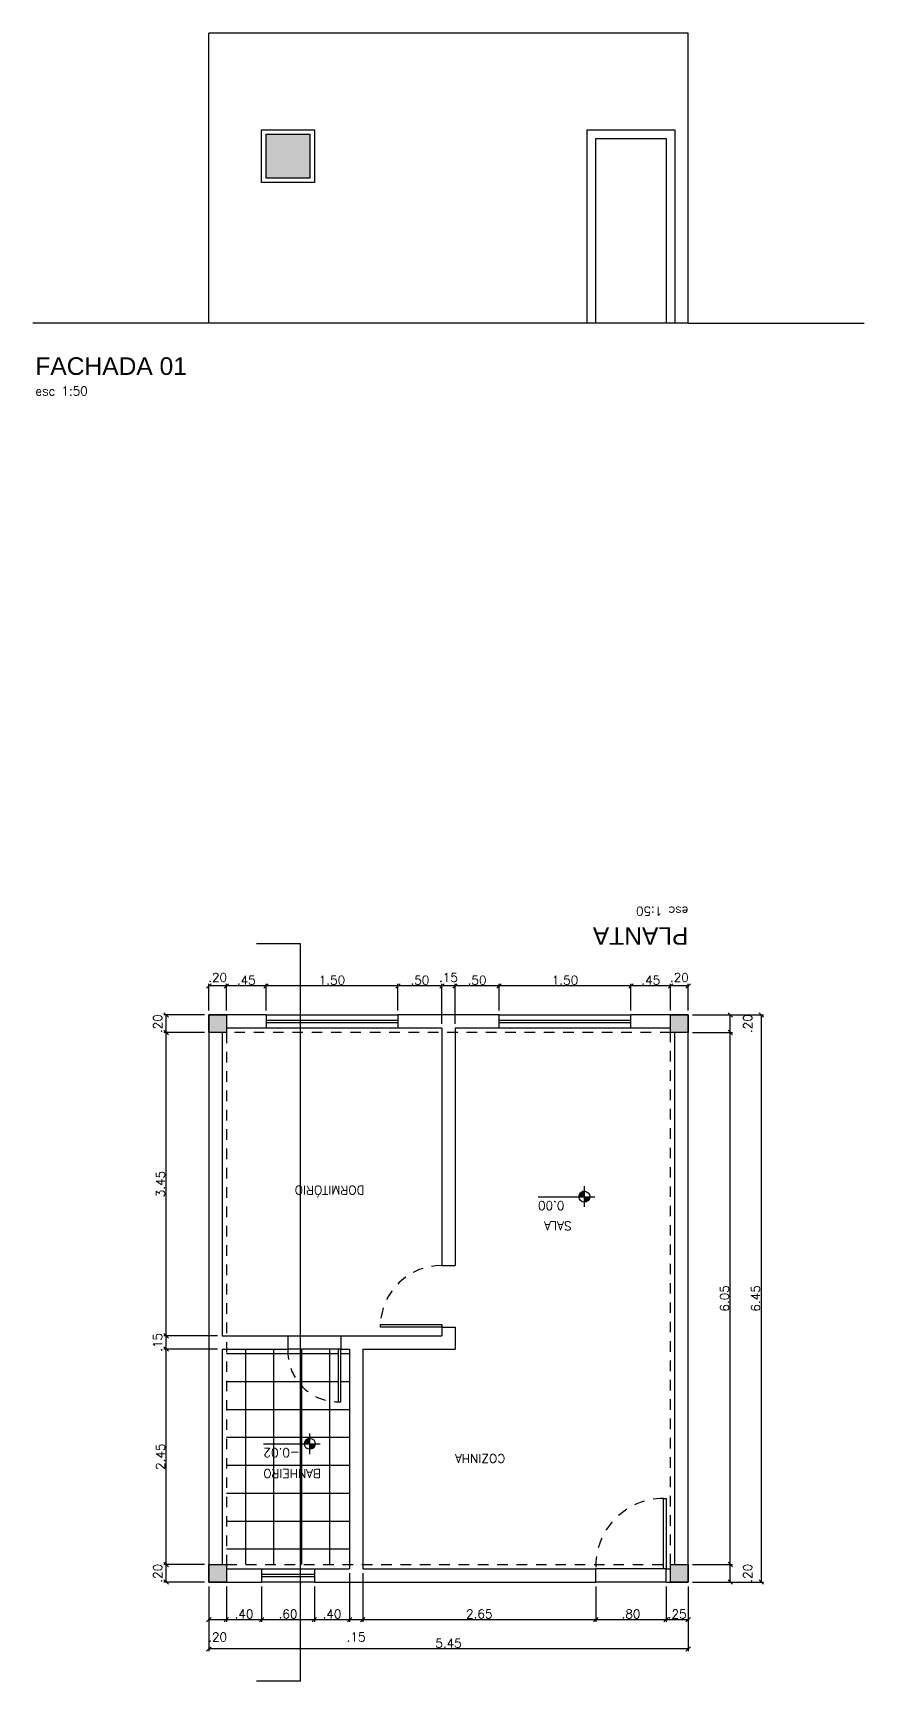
# Model space of a CAD drawing. Header units: millimetres. Extents: x -10.3 to 22.9, y 0.7 to 19.6.
# Drawn here: x -10.27 to -0.82, y 0.73 to 19.48 of the extents above; entities that cross this region are included whole.
import ezdxf

# ---------------------------------------------------------------- set-up
doc = ezdxf.new("R2010")
doc.units = ezdxf.units.MM
doc.linetypes.add('ACAD_ISO02W100', pattern=[15, 12, -3])
for name, color, linetype in [('Alvenaria', 4, 'Continuous'), ('ARQ-NIVEL', 1, 'Continuous'), ('ARQ-TEXTO3', 3, 'Continuous'), ('ARQ-TEXTO4', 4, 'Continuous'), ('Cotas', 1, 'Continuous'), ('Estrutura', 6, 'Continuous'), ('Hachura', 8, 'Continuous'), ('Janela', 3, 'Continuous'), ('Peitoril', 1, 'Continuous'), ('Porta', 3, 'Continuous'), ('Projeção', 1, 'ACAD_ISO02W100'), ('Soleira', 1, 'Continuous')]:
    doc.layers.add(name, color=color, linetype=linetype)
doc.styles.add('ROMANS', font='romans.shx')
doc.dimstyles.new('1-50', dxfattribs={"dimscale": 0.5, "dimtxt": 0.2, "dimasz": 0.1, "dimexe": 0.05, "dimexo": 0.1, "dimgap": 0.03, "dimtad": 1, "dimzin": 5, "dimdsep": 46, "dimtxsty": 'ROMANS', "dimblk": 'OBLIQUE', "dimcen": 0, "dimclrd": 256, "dimclre": 256, "dimclrt": 2, "dimadec": 0, "dimazin": 0, "dimtfac": 1, "dimtofl": 0, "dimtmove": 2, "dimatfit": 3, "dimfxl": 0.04, "dimtolj": 1, "dimtzin": 1, "dimarcsym": 0})

# ---------------------------------------------------------------- blocks, each defined once
blk = doc.blocks.new('_Oblique')
at = {"color": 0, "linetype": 'ByBlock', "lineweight": -2}
blk.add_line((-0.5, -0.5), (0.5, 0.5), dxfattribs=at)
blk = doc.blocks.new('*D73')
at = {"layer": 'Cotas', "lineweight": -2, "transparency": 16777216}
for p, q in [((-3.075, 1.809), (-3.075, 1.406)), ((-2.825, 1.809), (-2.825, 1.406)), ((-2.825, 1.431), (-3.075, 1.431))]:
    blk.add_line(p, q, dxfattribs=at)
at = {"layer": 'Defpoints', "color": 0, "transparency": 16777216}
for p in [(-3.075, 1.859), (-2.825, 1.859), (-3.075, 1.431)]:
    blk.add_point(p, dxfattribs=at)
at = {"layer": 'Cotas', "lineweight": -2, "transparency": 16777216, "xscale": 0.05, "yscale": 0.05, "zscale": 0.05, "rotation": 180}
blk.add_blockref('_Oblique', (-3.075, 1.431), dxfattribs=at)
at = {"layer": 'Cotas', "lineweight": -2, "transparency": 16777216, "xscale": 0.05, "yscale": 0.05, "zscale": 0.05}
blk.add_blockref('_Oblique', (-2.825, 1.431), dxfattribs=at)
at = {"layer": 'Cotas', "color": 2, "transparency": 16777216, "insert": (-2.95, 1.496), "char_height": 0.1, "attachment_point": 5, "style": 'ROMANS'}
blk.add_mtext('\\A1;.25', dxfattribs=at)
blk = doc.blocks.new('*D74')
at = {"layer": 'Cotas', "lineweight": -2, "transparency": 16777216}
for p, q in [((-3.875, 1.809), (-3.875, 1.406)), ((-3.075, 1.809), (-3.075, 1.406)), ((-3.075, 1.431), (-3.875, 1.431))]:
    blk.add_line(p, q, dxfattribs=at)
at = {"layer": 'Defpoints', "color": 0, "transparency": 16777216}
for p in [(-3.875, 1.859), (-3.075, 1.859), (-3.875, 1.431)]:
    blk.add_point(p, dxfattribs=at)
at = {"layer": 'Cotas', "lineweight": -2, "transparency": 16777216, "xscale": 0.05, "yscale": 0.05, "zscale": 0.05, "rotation": 180}
blk.add_blockref('_Oblique', (-3.875, 1.431), dxfattribs=at)
at = {"layer": 'Cotas', "lineweight": -2, "transparency": 16777216, "xscale": 0.05, "yscale": 0.05, "zscale": 0.05}
blk.add_blockref('_Oblique', (-3.075, 1.431), dxfattribs=at)
at = {"layer": 'Cotas', "color": 2, "transparency": 16777216, "insert": (-3.475, 1.496), "char_height": 0.1, "attachment_point": 5, "style": 'ROMANS'}
blk.add_mtext('\\A1;.80', dxfattribs=at)
blk = doc.blocks.new('*D75')
at = {"layer": 'Cotas', "lineweight": -2, "transparency": 16777216}
for p, q in [((-6.525, 1.959), (-6.525, 1.406)), ((-3.875, 1.809), (-3.875, 1.406)), ((-3.875, 1.431), (-6.525, 1.431))]:
    blk.add_line(p, q, dxfattribs=at)
at = {"layer": 'Defpoints', "color": 0, "transparency": 16777216}
for p in [(-6.525, 2.009), (-3.875, 1.859), (-6.525, 1.431)]:
    blk.add_point(p, dxfattribs=at)
at = {"layer": 'Cotas', "lineweight": -2, "transparency": 16777216, "xscale": 0.05, "yscale": 0.05, "zscale": 0.05, "rotation": 180}
blk.add_blockref('_Oblique', (-6.525, 1.431), dxfattribs=at)
at = {"layer": 'Cotas', "lineweight": -2, "transparency": 16777216, "xscale": 0.05, "yscale": 0.05, "zscale": 0.05}
blk.add_blockref('_Oblique', (-3.875, 1.431), dxfattribs=at)
at = {"layer": 'Cotas', "color": 2, "transparency": 16777216, "insert": (-5.2, 1.496), "char_height": 0.1, "attachment_point": 5, "style": 'ROMANS'}
blk.add_mtext('\\A1;2.65', dxfattribs=at)
blk = doc.blocks.new('*D76')
at = {"layer": 'Cotas', "lineweight": -2, "transparency": 16777216}
for p, q in [((-6.675, 1.959), (-6.675, 1.406)), ((-6.525, 1.959), (-6.525, 1.406)), ((-6.525, 1.431), (-6.675, 1.431))]:
    blk.add_line(p, q, dxfattribs=at)
at = {"layer": 'Defpoints', "color": 0, "transparency": 16777216}
for p in [(-6.675, 2.009), (-6.525, 2.009), (-6.675, 1.431)]:
    blk.add_point(p, dxfattribs=at)
at = {"layer": 'Cotas', "lineweight": -2, "transparency": 16777216, "xscale": 0.05, "yscale": 0.05, "zscale": 0.05, "rotation": 180}
blk.add_blockref('_Oblique', (-6.675, 1.431), dxfattribs=at)
at = {"layer": 'Cotas', "lineweight": -2, "transparency": 16777216, "xscale": 0.05, "yscale": 0.05, "zscale": 0.05}
blk.add_blockref('_Oblique', (-6.525, 1.431), dxfattribs=at)
at = {"layer": 'Cotas', "color": 2, "transparency": 16777216, "insert": (-6.6, 1.234), "char_height": 0.1, "attachment_point": 5, "style": 'ROMANS'}
blk.add_mtext('\\A1;.15', dxfattribs=at)
blk = doc.blocks.new('*D77')
at = {"layer": 'Cotas', "lineweight": -2, "transparency": 16777216}
for p, q in [((-6.675, 1.959), (-6.675, 1.406)), ((-7.075, 1.809), (-7.075, 1.406)), ((-6.675, 1.431), (-7.075, 1.431))]:
    blk.add_line(p, q, dxfattribs=at)
at = {"layer": 'Defpoints', "color": 0, "transparency": 16777216}
for p in [(-6.675, 2.009), (-7.075, 1.859), (-7.075, 1.431)]:
    blk.add_point(p, dxfattribs=at)
at = {"layer": 'Cotas', "lineweight": -2, "transparency": 16777216, "xscale": 0.05, "yscale": 0.05, "zscale": 0.05, "rotation": 180}
blk.add_blockref('_Oblique', (-7.075, 1.431), dxfattribs=at)
at = {"layer": 'Cotas', "lineweight": -2, "transparency": 16777216, "xscale": 0.05, "yscale": 0.05, "zscale": 0.05}
blk.add_blockref('_Oblique', (-6.675, 1.431), dxfattribs=at)
at = {"layer": 'Cotas', "color": 2, "transparency": 16777216, "insert": (-6.875, 1.496), "char_height": 0.1, "attachment_point": 5, "style": 'ROMANS'}
blk.add_mtext('\\A1;.40', dxfattribs=at)
blk = doc.blocks.new('*D78')
at = {"layer": 'Cotas', "lineweight": -2, "transparency": 16777216}
for p, q in [((-7.675, 1.809), (-7.675, 1.406)), ((-7.075, 1.809), (-7.075, 1.406)), ((-7.075, 1.431), (-7.675, 1.431))]:
    blk.add_line(p, q, dxfattribs=at)
at = {"layer": 'Defpoints', "color": 0, "transparency": 16777216}
for p in [(-7.675, 1.859), (-7.075, 1.859), (-7.675, 1.431)]:
    blk.add_point(p, dxfattribs=at)
at = {"layer": 'Cotas', "lineweight": -2, "transparency": 16777216, "xscale": 0.05, "yscale": 0.05, "zscale": 0.05, "rotation": 180}
blk.add_blockref('_Oblique', (-7.675, 1.431), dxfattribs=at)
at = {"layer": 'Cotas', "lineweight": -2, "transparency": 16777216, "xscale": 0.05, "yscale": 0.05, "zscale": 0.05}
blk.add_blockref('_Oblique', (-7.075, 1.431), dxfattribs=at)
at = {"layer": 'Cotas', "color": 2, "transparency": 16777216, "insert": (-7.375, 1.496), "char_height": 0.1, "attachment_point": 5, "style": 'ROMANS'}
blk.add_mtext('\\A1;.60', dxfattribs=at)
blk = doc.blocks.new('*D79')
at = {"layer": 'Cotas', "lineweight": -2, "transparency": 16777216}
for p, q in [((-8.075, 1.809), (-8.075, 1.406)), ((-7.675, 1.809), (-7.675, 1.406)), ((-7.675, 1.431), (-8.075, 1.431))]:
    blk.add_line(p, q, dxfattribs=at)
at = {"layer": 'Defpoints', "color": 0, "transparency": 16777216}
for p in [(-8.075, 1.859), (-7.675, 1.859), (-8.075, 1.431)]:
    blk.add_point(p, dxfattribs=at)
at = {"layer": 'Cotas', "lineweight": -2, "transparency": 16777216, "xscale": 0.05, "yscale": 0.05, "zscale": 0.05, "rotation": 180}
blk.add_blockref('_Oblique', (-8.075, 1.431), dxfattribs=at)
at = {"layer": 'Cotas', "lineweight": -2, "transparency": 16777216, "xscale": 0.05, "yscale": 0.05, "zscale": 0.05}
blk.add_blockref('_Oblique', (-7.675, 1.431), dxfattribs=at)
at = {"layer": 'Cotas', "color": 2, "transparency": 16777216, "insert": (-7.875, 1.496), "char_height": 0.1, "attachment_point": 5, "style": 'ROMANS'}
blk.add_mtext('\\A1;.40', dxfattribs=at)
blk = doc.blocks.new('*D80')
at = {"layer": 'Cotas', "lineweight": -2, "transparency": 16777216}
for p, q in [((-8.275, 1.809), (-8.275, 1.406)), ((-8.075, 1.809), (-8.075, 1.406)), ((-8.075, 1.431), (-8.275, 1.431))]:
    blk.add_line(p, q, dxfattribs=at)
at = {"layer": 'Defpoints', "color": 0, "transparency": 16777216}
for p in [(-8.275, 1.859), (-8.075, 1.859), (-8.275, 1.431)]:
    blk.add_point(p, dxfattribs=at)
at = {"layer": 'Cotas', "lineweight": -2, "transparency": 16777216, "xscale": 0.05, "yscale": 0.05, "zscale": 0.05, "rotation": 180}
blk.add_blockref('_Oblique', (-8.275, 1.431), dxfattribs=at)
at = {"layer": 'Cotas', "lineweight": -2, "transparency": 16777216, "xscale": 0.05, "yscale": 0.05, "zscale": 0.05}
blk.add_blockref('_Oblique', (-8.075, 1.431), dxfattribs=at)
at = {"layer": 'Cotas', "color": 2, "transparency": 16777216, "insert": (-8.175, 1.234), "char_height": 0.1, "attachment_point": 5, "style": 'ROMANS'}
blk.add_mtext('\\A1;.20', dxfattribs=at)
blk = doc.blocks.new('*D81')
at = {"layer": 'Cotas', "lineweight": -2, "transparency": 16777216}
for p, q in [((-2.775, 2.059), (-2.321, 2.059)), ((-2.346, 1.859), (-2.346, 2.059)), ((-2.775, 1.859), (-2.321, 1.859))]:
    blk.add_line(p, q, dxfattribs=at)
at = {"layer": 'Defpoints', "color": 0, "transparency": 16777216}
for p in [(-2.825, 2.059), (-2.346, 2.059), (-2.825, 1.859)]:
    blk.add_point(p, dxfattribs=at)
at = {"layer": 'Cotas', "lineweight": -2, "transparency": 16777216, "xscale": 0.05, "yscale": 0.05, "zscale": 0.05}
for p, rotation in [((-2.346, 2.059), 90), ((-2.346, 1.859), 270)]:
    blk.add_blockref('_Oblique', p, dxfattribs=dict(at, rotation=rotation))
at = {"layer": 'Cotas', "color": 2, "transparency": 16777216, "insert": (-2.148, 1.959), "char_height": 0.1, "attachment_point": 5, "rotation": 90, "style": 'ROMANS'}
blk.add_mtext('\\A1;.20', dxfattribs=at)
blk = doc.blocks.new('*D82')
at = {"layer": 'Cotas', "lineweight": -2, "transparency": 16777216}
for p, q in [((-2.775, 8.109), (-2.321, 8.109)), ((-2.346, 2.059), (-2.346, 8.109)), ((-2.775, 2.059), (-2.321, 2.059))]:
    blk.add_line(p, q, dxfattribs=at)
at = {"layer": 'Defpoints', "color": 0, "transparency": 16777216}
for p in [(-2.825, 8.109), (-2.346, 8.109), (-2.825, 2.059)]:
    blk.add_point(p, dxfattribs=at)
at = {"layer": 'Cotas', "lineweight": -2, "transparency": 16777216, "xscale": 0.05, "yscale": 0.05, "zscale": 0.05}
for p, rotation in [((-2.346, 8.109), 90), ((-2.346, 2.059), 270)]:
    blk.add_blockref('_Oblique', p, dxfattribs=dict(at, rotation=rotation))
at = {"layer": 'Cotas', "color": 2, "transparency": 16777216, "insert": (-2.411, 5.084), "char_height": 0.1, "attachment_point": 5, "rotation": 90, "style": 'ROMANS'}
blk.add_mtext('\\A1;6.05', dxfattribs=at)
blk = doc.blocks.new('*D83')
at = {"layer": 'Cotas', "lineweight": -2, "transparency": 16777216}
for p, q in [((-2.775, 8.309), (-2.321, 8.309)), ((-2.346, 8.109), (-2.346, 8.309)), ((-2.775, 8.109), (-2.321, 8.109))]:
    blk.add_line(p, q, dxfattribs=at)
at = {"layer": 'Defpoints', "color": 0, "transparency": 16777216}
for p in [(-2.825, 8.309), (-2.346, 8.309), (-2.825, 8.109)]:
    blk.add_point(p, dxfattribs=at)
at = {"layer": 'Cotas', "lineweight": -2, "transparency": 16777216, "xscale": 0.05, "yscale": 0.05, "zscale": 0.05}
for p, rotation in [((-2.346, 8.309), 90), ((-2.346, 8.109), 270)]:
    blk.add_blockref('_Oblique', p, dxfattribs=dict(at, rotation=rotation))
at = {"layer": 'Cotas', "color": 2, "transparency": 16777216, "insert": (-2.148, 8.209), "char_height": 0.1, "attachment_point": 5, "rotation": 90, "style": 'ROMANS'}
blk.add_mtext('\\A1;.20', dxfattribs=at)
blk = doc.blocks.new('*D84')
at = {"layer": 'Cotas', "lineweight": -2, "transparency": 16777216}
for p, q in [((-3.025, 8.359), (-3.025, 8.663)), ((-2.825, 8.638), (-3.025, 8.638)), ((-2.825, 8.359), (-2.825, 8.663))]:
    blk.add_line(p, q, dxfattribs=at)
at = {"layer": 'Defpoints', "color": 0, "transparency": 16777216}
for p in [(-3.025, 8.638), (-3.025, 8.309), (-2.825, 8.309)]:
    blk.add_point(p, dxfattribs=at)
at = {"layer": 'Cotas', "lineweight": -2, "transparency": 16777216, "xscale": 0.05, "yscale": 0.05, "zscale": 0.05, "rotation": 180}
blk.add_blockref('_Oblique', (-3.025, 8.638), dxfattribs=at)
at = {"layer": 'Cotas', "lineweight": -2, "transparency": 16777216, "xscale": 0.05, "yscale": 0.05, "zscale": 0.05}
blk.add_blockref('_Oblique', (-2.825, 8.638), dxfattribs=at)
at = {"layer": 'Cotas', "color": 2, "transparency": 16777216, "insert": (-2.925, 8.735), "char_height": 0.1, "attachment_point": 5, "style": 'ROMANS'}
blk.add_mtext('\\A1;.20', dxfattribs=at)
blk = doc.blocks.new('*D85')
at = {"layer": 'Cotas', "lineweight": -2, "transparency": 16777216}
for p, q in [((-5.475, 8.209), (-5.475, 8.663)), ((-4.975, 8.638), (-5.475, 8.638)), ((-4.975, 8.359), (-4.975, 8.663))]:
    blk.add_line(p, q, dxfattribs=at)
at = {"layer": 'Defpoints', "color": 0, "transparency": 16777216}
for p in [(-5.475, 8.638), (-4.975, 8.309), (-5.475, 8.159)]:
    blk.add_point(p, dxfattribs=at)
at = {"layer": 'Cotas', "lineweight": -2, "transparency": 16777216, "xscale": 0.05, "yscale": 0.05, "zscale": 0.05, "rotation": 180}
blk.add_blockref('_Oblique', (-5.475, 8.638), dxfattribs=at)
at = {"layer": 'Cotas', "lineweight": -2, "transparency": 16777216, "xscale": 0.05, "yscale": 0.05, "zscale": 0.05}
blk.add_blockref('_Oblique', (-4.975, 8.638), dxfattribs=at)
at = {"layer": 'Cotas', "color": 2, "transparency": 16777216, "insert": (-5.225, 8.703), "char_height": 0.1, "attachment_point": 5, "style": 'ROMANS'}
blk.add_mtext('\\A1;.50', dxfattribs=at)
blk = doc.blocks.new('*D86')
at = {"layer": 'Cotas', "lineweight": -2, "transparency": 16777216}
for p, q in [((-5.625, 8.209), (-5.625, 8.663)), ((-5.475, 8.638), (-5.625, 8.638)), ((-5.475, 8.209), (-5.475, 8.663))]:
    blk.add_line(p, q, dxfattribs=at)
at = {"layer": 'Defpoints', "color": 0, "transparency": 16777216}
for p in [(-5.625, 8.638), (-5.625, 8.159), (-5.475, 8.159)]:
    blk.add_point(p, dxfattribs=at)
at = {"layer": 'Cotas', "lineweight": -2, "transparency": 16777216, "xscale": 0.05, "yscale": 0.05, "zscale": 0.05, "rotation": 180}
blk.add_blockref('_Oblique', (-5.625, 8.638), dxfattribs=at)
at = {"layer": 'Cotas', "lineweight": -2, "transparency": 16777216, "xscale": 0.05, "yscale": 0.05, "zscale": 0.05}
blk.add_blockref('_Oblique', (-5.475, 8.638), dxfattribs=at)
at = {"layer": 'Cotas', "color": 2, "transparency": 16777216, "insert": (-5.55, 8.735), "char_height": 0.1, "attachment_point": 5, "style": 'ROMANS'}
blk.add_mtext('\\A1;.15', dxfattribs=at)
blk = doc.blocks.new('*D87')
at = {"layer": 'Cotas', "lineweight": -2, "transparency": 16777216}
for p, q in [((-6.125, 8.359), (-6.125, 8.663)), ((-5.625, 8.638), (-6.125, 8.638)), ((-5.625, 8.209), (-5.625, 8.663))]:
    blk.add_line(p, q, dxfattribs=at)
at = {"layer": 'Defpoints', "color": 0, "transparency": 16777216}
for p in [(-6.125, 8.638), (-6.125, 8.309), (-5.625, 8.159)]:
    blk.add_point(p, dxfattribs=at)
at = {"layer": 'Cotas', "lineweight": -2, "transparency": 16777216, "xscale": 0.05, "yscale": 0.05, "zscale": 0.05, "rotation": 180}
blk.add_blockref('_Oblique', (-6.125, 8.638), dxfattribs=at)
at = {"layer": 'Cotas', "lineweight": -2, "transparency": 16777216, "xscale": 0.05, "yscale": 0.05, "zscale": 0.05}
blk.add_blockref('_Oblique', (-5.625, 8.638), dxfattribs=at)
at = {"layer": 'Cotas', "color": 2, "transparency": 16777216, "insert": (-5.875, 8.703), "char_height": 0.1, "attachment_point": 5, "style": 'ROMANS'}
blk.add_mtext('\\A1;.50', dxfattribs=at)
blk = doc.blocks.new('*D88')
at = {"layer": 'Cotas', "lineweight": -2, "transparency": 16777216}
for p, q in [((-7.625, 8.359), (-7.625, 8.663)), ((-6.125, 8.638), (-7.625, 8.638)), ((-6.125, 8.359), (-6.125, 8.663))]:
    blk.add_line(p, q, dxfattribs=at)
at = {"layer": 'Defpoints', "color": 0, "transparency": 16777216}
for p in [(-7.625, 8.638), (-7.625, 8.309), (-6.125, 8.309)]:
    blk.add_point(p, dxfattribs=at)
at = {"layer": 'Cotas', "lineweight": -2, "transparency": 16777216, "xscale": 0.05, "yscale": 0.05, "zscale": 0.05, "rotation": 180}
blk.add_blockref('_Oblique', (-7.625, 8.638), dxfattribs=at)
at = {"layer": 'Cotas', "lineweight": -2, "transparency": 16777216, "xscale": 0.05, "yscale": 0.05, "zscale": 0.05}
blk.add_blockref('_Oblique', (-6.125, 8.638), dxfattribs=at)
at = {"layer": 'Cotas', "color": 2, "transparency": 16777216, "insert": (-6.875, 8.703), "char_height": 0.1, "attachment_point": 5, "style": 'ROMANS'}
blk.add_mtext('\\A1;1.50', dxfattribs=at)
blk = doc.blocks.new('*D89')
at = {"layer": 'Cotas', "lineweight": -2, "transparency": 16777216}
for p, q in [((-8.075, 8.359), (-8.075, 8.663)), ((-7.625, 8.638), (-8.075, 8.638)), ((-7.625, 8.359), (-7.625, 8.663))]:
    blk.add_line(p, q, dxfattribs=at)
at = {"layer": 'Defpoints', "color": 0, "transparency": 16777216}
for p in [(-8.075, 8.638), (-8.075, 8.309), (-7.625, 8.309)]:
    blk.add_point(p, dxfattribs=at)
at = {"layer": 'Cotas', "lineweight": -2, "transparency": 16777216, "xscale": 0.05, "yscale": 0.05, "zscale": 0.05, "rotation": 180}
blk.add_blockref('_Oblique', (-8.075, 8.638), dxfattribs=at)
at = {"layer": 'Cotas', "lineweight": -2, "transparency": 16777216, "xscale": 0.05, "yscale": 0.05, "zscale": 0.05}
blk.add_blockref('_Oblique', (-7.625, 8.638), dxfattribs=at)
at = {"layer": 'Cotas', "color": 2, "transparency": 16777216, "insert": (-7.85, 8.703), "char_height": 0.1, "attachment_point": 5, "style": 'ROMANS'}
blk.add_mtext('\\A1;.45', dxfattribs=at)
blk = doc.blocks.new('*D90')
at = {"layer": 'Cotas', "lineweight": -2, "transparency": 16777216}
for p, q in [((-8.275, 8.359), (-8.275, 8.663)), ((-8.075, 8.638), (-8.275, 8.638)), ((-8.075, 8.359), (-8.075, 8.663))]:
    blk.add_line(p, q, dxfattribs=at)
at = {"layer": 'Defpoints', "color": 0, "transparency": 16777216}
for p in [(-8.275, 8.638), (-8.275, 8.309), (-8.075, 8.309)]:
    blk.add_point(p, dxfattribs=at)
at = {"layer": 'Cotas', "lineweight": -2, "transparency": 16777216, "xscale": 0.05, "yscale": 0.05, "zscale": 0.05, "rotation": 180}
blk.add_blockref('_Oblique', (-8.275, 8.638), dxfattribs=at)
at = {"layer": 'Cotas', "lineweight": -2, "transparency": 16777216, "xscale": 0.05, "yscale": 0.05, "zscale": 0.05}
blk.add_blockref('_Oblique', (-8.075, 8.638), dxfattribs=at)
at = {"layer": 'Cotas', "color": 2, "transparency": 16777216, "insert": (-8.175, 8.735), "char_height": 0.1, "attachment_point": 5, "style": 'ROMANS'}
blk.add_mtext('\\A1;.20', dxfattribs=at)
blk = doc.blocks.new('*D91')
at = {"layer": 'Cotas', "lineweight": -2, "transparency": 16777216}
for p, q in [((-8.325, 2.059), (-8.785, 2.059)), ((-8.76, 1.859), (-8.76, 2.059)), ((-8.325, 1.859), (-8.785, 1.859))]:
    blk.add_line(p, q, dxfattribs=at)
at = {"layer": 'Defpoints', "color": 0, "transparency": 16777216}
for p in [(-8.76, 2.059), (-8.275, 2.059), (-8.275, 1.859)]:
    blk.add_point(p, dxfattribs=at)
at = {"layer": 'Cotas', "lineweight": -2, "transparency": 16777216, "xscale": 0.05, "yscale": 0.05, "zscale": 0.05}
for p, rotation in [((-8.76, 2.059), 90), ((-8.76, 1.859), 270)]:
    blk.add_blockref('_Oblique', p, dxfattribs=dict(at, rotation=rotation))
at = {"layer": 'Cotas', "color": 2, "transparency": 16777216, "insert": (-8.857, 1.959), "char_height": 0.1, "attachment_point": 5, "rotation": 90, "style": 'ROMANS'}
blk.add_mtext('\\A1;.20', dxfattribs=at)
blk = doc.blocks.new('*D92')
at = {"layer": 'Cotas', "lineweight": -2, "transparency": 16777216}
for p, q in [((-8.175, 4.509), (-8.785, 4.509)), ((-8.76, 2.059), (-8.76, 4.509)), ((-8.325, 2.059), (-8.785, 2.059))]:
    blk.add_line(p, q, dxfattribs=at)
at = {"layer": 'Defpoints', "color": 0, "transparency": 16777216}
for p in [(-8.76, 4.509), (-8.125, 4.509), (-8.275, 2.059)]:
    blk.add_point(p, dxfattribs=at)
at = {"layer": 'Cotas', "lineweight": -2, "transparency": 16777216, "xscale": 0.05, "yscale": 0.05, "zscale": 0.05}
for p, rotation in [((-8.76, 4.509), 90), ((-8.76, 2.059), 270)]:
    blk.add_blockref('_Oblique', p, dxfattribs=dict(at, rotation=rotation))
at = {"layer": 'Cotas', "color": 2, "transparency": 16777216, "insert": (-8.825, 3.284), "char_height": 0.1, "attachment_point": 5, "rotation": 90, "style": 'ROMANS'}
blk.add_mtext('\\A1;2.45', dxfattribs=at)
blk = doc.blocks.new('*D93')
at = {"layer": 'Cotas', "lineweight": -2, "transparency": 16777216}
for p, q in [((-8.175, 4.659), (-8.785, 4.659)), ((-8.175, 4.509), (-8.785, 4.509)), ((-8.76, 4.509), (-8.76, 4.659))]:
    blk.add_line(p, q, dxfattribs=at)
at = {"layer": 'Defpoints', "color": 0, "transparency": 16777216}
for p in [(-8.76, 4.659), (-8.125, 4.659), (-8.125, 4.509)]:
    blk.add_point(p, dxfattribs=at)
at = {"layer": 'Cotas', "lineweight": -2, "transparency": 16777216, "xscale": 0.05, "yscale": 0.05, "zscale": 0.05}
for p, rotation in [((-8.76, 4.659), 90), ((-8.76, 4.509), 270)]:
    blk.add_blockref('_Oblique', p, dxfattribs=dict(at, rotation=rotation))
at = {"layer": 'Cotas', "color": 2, "transparency": 16777216, "insert": (-8.857, 4.584), "char_height": 0.1, "attachment_point": 5, "rotation": 90, "style": 'ROMANS'}
blk.add_mtext('\\A1;.15', dxfattribs=at)
blk = doc.blocks.new('*D94')
at = {"layer": 'Cotas', "lineweight": -2, "transparency": 16777216}
for p, q in [((-8.325, 8.109), (-8.785, 8.109)), ((-8.76, 4.659), (-8.76, 8.109)), ((-8.175, 4.659), (-8.785, 4.659))]:
    blk.add_line(p, q, dxfattribs=at)
at = {"layer": 'Defpoints', "color": 0, "transparency": 16777216}
for p in [(-8.76, 8.109), (-8.275, 8.109), (-8.125, 4.659)]:
    blk.add_point(p, dxfattribs=at)
at = {"layer": 'Cotas', "lineweight": -2, "transparency": 16777216, "xscale": 0.05, "yscale": 0.05, "zscale": 0.05}
for p, rotation in [((-8.76, 8.109), 90), ((-8.76, 4.659), 270)]:
    blk.add_blockref('_Oblique', p, dxfattribs=dict(at, rotation=rotation))
at = {"layer": 'Cotas', "color": 2, "transparency": 16777216, "insert": (-8.825, 6.384), "char_height": 0.1, "attachment_point": 5, "rotation": 90, "style": 'ROMANS'}
blk.add_mtext('\\A1;3.45', dxfattribs=at)
blk = doc.blocks.new('*D95')
at = {"layer": 'Cotas', "lineweight": -2, "transparency": 16777216}
for p, q in [((-8.325, 8.309), (-8.785, 8.309)), ((-8.76, 8.109), (-8.76, 8.309)), ((-8.325, 8.109), (-8.785, 8.109))]:
    blk.add_line(p, q, dxfattribs=at)
at = {"layer": 'Defpoints', "color": 0, "transparency": 16777216}
for p in [(-8.76, 8.309), (-8.275, 8.309), (-8.275, 8.109)]:
    blk.add_point(p, dxfattribs=at)
at = {"layer": 'Cotas', "lineweight": -2, "transparency": 16777216, "xscale": 0.05, "yscale": 0.05, "zscale": 0.05}
for p, rotation in [((-8.76, 8.309), 90), ((-8.76, 8.109), 270)]:
    blk.add_blockref('_Oblique', p, dxfattribs=dict(at, rotation=rotation))
at = {"layer": 'Cotas', "color": 2, "transparency": 16777216, "insert": (-8.857, 8.209), "char_height": 0.1, "attachment_point": 5, "rotation": 90, "style": 'ROMANS'}
blk.add_mtext('\\A1;.20', dxfattribs=at)
blk = doc.blocks.new('*D96')
at = {"layer": 'Cotas', "lineweight": -2, "transparency": 16777216}
for p, q in [((-8.275, 1.809), (-8.275, 1.073)), ((-2.825, 1.809), (-2.825, 1.073)), ((-2.825, 1.098), (-8.275, 1.098))]:
    blk.add_line(p, q, dxfattribs=at)
at = {"layer": 'Defpoints', "color": 0, "transparency": 16777216}
for p in [(-8.275, 1.859), (-2.825, 1.859), (-8.275, 1.098)]:
    blk.add_point(p, dxfattribs=at)
at = {"layer": 'Cotas', "lineweight": -2, "transparency": 16777216, "xscale": 0.05, "yscale": 0.05, "zscale": 0.05, "rotation": 180}
blk.add_blockref('_Oblique', (-8.275, 1.098), dxfattribs=at)
at = {"layer": 'Cotas', "lineweight": -2, "transparency": 16777216, "xscale": 0.05, "yscale": 0.05, "zscale": 0.05}
blk.add_blockref('_Oblique', (-2.825, 1.098), dxfattribs=at)
at = {"layer": 'Cotas', "color": 2, "transparency": 16777216, "insert": (-5.55, 1.163), "char_height": 0.1, "attachment_point": 5, "style": 'ROMANS'}
blk.add_mtext('\\A1;5.45', dxfattribs=at)
blk = doc.blocks.new('*D97')
at = {"layer": 'Cotas', "lineweight": -2, "transparency": 16777216}
for p, q in [((-2.775, 8.309), (-1.968, 8.309)), ((-1.993, 8.309), (-1.993, 1.859)), ((-2.775, 1.859), (-1.968, 1.859))]:
    blk.add_line(p, q, dxfattribs=at)
at = {"layer": 'Defpoints', "color": 0, "transparency": 16777216}
for p in [(-2.825, 8.309), (-2.825, 1.859), (-1.993, 1.859)]:
    blk.add_point(p, dxfattribs=at)
at = {"layer": 'Cotas', "lineweight": -2, "transparency": 16777216, "xscale": 0.05, "yscale": 0.05, "zscale": 0.05}
for p, rotation in [((-1.993, 8.309), 90), ((-1.993, 1.859), 270)]:
    blk.add_blockref('_Oblique', p, dxfattribs=dict(at, rotation=rotation))
at = {"layer": 'Cotas', "color": 2, "transparency": 16777216, "insert": (-2.058, 5.084), "char_height": 0.1, "attachment_point": 5, "rotation": 90, "style": 'ROMANS'}
blk.add_mtext('\\A1;6.45', dxfattribs=at)
blk = doc.blocks.new('*D98')
at = {"layer": 'Cotas', "lineweight": -2, "transparency": 16777216}
for p, q in [((-3.475, 8.359), (-3.475, 8.663)), ((-3.025, 8.638), (-3.475, 8.638)), ((-3.025, 8.359), (-3.025, 8.663))]:
    blk.add_line(p, q, dxfattribs=at)
at = {"layer": 'Defpoints', "color": 0, "transparency": 16777216}
for p in [(-3.475, 8.638), (-3.475, 8.309), (-3.025, 8.309)]:
    blk.add_point(p, dxfattribs=at)
at = {"layer": 'Cotas', "lineweight": -2, "transparency": 16777216, "xscale": 0.05, "yscale": 0.05, "zscale": 0.05, "rotation": 180}
blk.add_blockref('_Oblique', (-3.475, 8.638), dxfattribs=at)
at = {"layer": 'Cotas', "lineweight": -2, "transparency": 16777216, "xscale": 0.05, "yscale": 0.05, "zscale": 0.05}
blk.add_blockref('_Oblique', (-3.025, 8.638), dxfattribs=at)
at = {"layer": 'Cotas', "color": 2, "transparency": 16777216, "insert": (-3.25, 8.703), "char_height": 0.1, "attachment_point": 5, "style": 'ROMANS'}
blk.add_mtext('\\A1;.45', dxfattribs=at)
blk = doc.blocks.new('*D99')
at = {"layer": 'Cotas', "lineweight": -2, "transparency": 16777216}
for p, q in [((-4.975, 8.359), (-4.975, 8.663)), ((-3.475, 8.638), (-4.975, 8.638)), ((-3.475, 8.359), (-3.475, 8.663))]:
    blk.add_line(p, q, dxfattribs=at)
at = {"layer": 'Defpoints', "color": 0, "transparency": 16777216}
for p in [(-4.975, 8.638), (-4.975, 8.309), (-3.475, 8.309)]:
    blk.add_point(p, dxfattribs=at)
at = {"layer": 'Cotas', "lineweight": -2, "transparency": 16777216, "xscale": 0.05, "yscale": 0.05, "zscale": 0.05, "rotation": 180}
blk.add_blockref('_Oblique', (-4.975, 8.638), dxfattribs=at)
at = {"layer": 'Cotas', "lineweight": -2, "transparency": 16777216, "xscale": 0.05, "yscale": 0.05, "zscale": 0.05}
blk.add_blockref('_Oblique', (-3.475, 8.638), dxfattribs=at)
at = {"layer": 'Cotas', "color": 2, "transparency": 16777216, "insert": (-4.225, 8.703), "char_height": 0.1, "attachment_point": 5, "style": 'ROMANS'}
blk.add_mtext('\\A1;1.50', dxfattribs=at)
blk = doc.blocks.new('nivel planta')
at = {"layer": 'ARQ-NIVEL', "color": 1}
for p, q in [((0, 0), (-0.969, 0)), ((-0.884, 0.007), (-0.791, 0.007)), ((-0.883, 0.015), (-0.791, 0.015)), ((-0.882, 0.023), (-0.791, 0.023)), ((-0.88, 0.03), (-0.791, 0.03)), ((-0.876, 0.038), (-0.791, 0.038)), ((-0.873, 0.046), (-0.791, 0.046)), ((-0.868, 0.054), (-0.791, 0.054)), ((-0.861, 0.062), (-0.791, 0.062)), ((-0.854, 0.069), (-0.791, 0.069)), ((-0.844, 0.077), (-0.791, 0.077)), ((-0.83, 0.085), (-0.791, 0.085)), ((-0.791, 0.174), (-0.791, -0.179)), ((-0.791, -0.001), (-0.697, -0.001)), ((-0.791, -0.009), (-0.698, -0.009)), ((-0.791, -0.016), (-0.699, -0.016)), ((-0.791, -0.024), (-0.7, -0.024)), ((-0.791, -0.032), (-0.703, -0.032)), ((-0.791, -0.04), (-0.706, -0.04)), ((-0.791, -0.048), (-0.71, -0.048)), ((-0.791, -0.056), (-0.715, -0.056)), ((-0.791, -0.063), (-0.722, -0.063)), ((-0.791, -0.071), (-0.73, -0.071)), ((-0.791, -0.079), (-0.74, -0.079)), ((-0.791, -0.087), (-0.755, -0.087))]:
    blk.add_line(p, q, dxfattribs=at)
blk.add_circle((-0.791, 0), 0.0937, dxfattribs=at)

msp = doc.modelspace()

# ---------------------------------------------------------------- hatches: boundary and pattern name
at = {"layer": 'Hachura'}
h = msp.add_hatch(color=256, dxfattribs=at)
h.dxf.hatch_style = 1
h.paths.add_polyline_path([(-7.125, 18.325), (-7.625, 18.325), (-7.625, 17.825), (-7.125, 17.825)])
h = msp.add_hatch(dxfattribs=at)
h.set_pattern_fill('AR-CONC', color=256, scale=0.001, angle=180)
h.set_pattern_definition([(230, (2250.52444, 1253.50281), (-0.182184669, 0.0159390855), [0.01905, -0.20955]), (175, (2250.52444, 1253.50281), (0.035243421, -0.191056845), [0.01524, -0.167640584]), (280.451445, (2250.50926, 1253.50414), (-0.146941247, -0.175117752), [0.016190009, -0.178090245]), (226.1842, (2250.52444, 1253.45201), (-0.27107904, 0.042042328), [0.028575, -0.314325]), (276.635558, (2250.50185, 1253.45552), (-0.237404134, -0.247426125), [0.024285023, -0.267135608]), (171.184151, (2250.52444, 1253.452), (-0.237404134, -0.247426125), [0.022859967, -0.251459732]), (201, (2250.49904, 1253.46471), (-0.151614391, 0.102265198), [0.01905, -0.20955]), (146, (2250.49904, 1253.46471), (-0.061802028, -0.184187966), [0.01524, -0.16764]), (251.451445, (2250.4864, 1253.47323), (-0.213416419, -0.081922769), [0.016190009, -0.178089938]), (217.5, (2250.52444, 1253.50281), (-0.0030886033, -0.0845550389), [0, -0.165608, 0, -0.17018, 0, -0.168275]), (187.5, (2250.52444, 1253.50281), (-0.0668196625, -0.1001805748), [0, -0.097028, 0, -0.161798, 0, -0.064135]), (147.5, (2250.581085, 1253.50281), (-0.1355905952, 0.005728744), [0, -0.0635, 0, -0.19812, 0, -0.26289]), (137.5, (2250.60649, 1253.50281), (-0.1481291814, -0.025426491), [0, -0.08255, 0, -0.131572, 0, -0.18669])])
h.paths.add_polyline_path([(-3.025, 1.859), (-2.825, 1.859), (-2.825, 2.059), (-3.025, 2.059)])
h.paths.add_polyline_path([(-3.025, 8.109), (-2.825, 8.109), (-2.825, 8.309), (-3.025, 8.309)])
h.paths.add_polyline_path([(-8.275, 8.109), (-8.075, 8.109), (-8.075, 8.309), (-8.275, 8.309)])
h.paths.add_polyline_path([(-8.075, 1.859), (-8.075, 2.059), (-8.275, 2.059), (-8.275, 1.859)])
h = msp.add_hatch(dxfattribs=at)
h.set_pattern_fill('NET', color=256, scale=0.1, angle=180)
h.set_pattern_definition([(180, (2250.52444, 1253.5028), (-4e-17, -0.3175), []), (270, (2250.52444, 1253.5028), (0.3175, -6e-17), [])])
h.paths.add_polyline_path([(-8.075, 2.059), (-6.675, 2.059), (-6.675, 4.509), (-6.775, 4.509), (-6.775, 3.909), (-6.805, 3.909, -0.429311), (-7.375, 4.509), (-8.075, 4.509)])
h.paths.add_polyline_path([(-7.064, 3.426), (-7.127, 3.426), (-7.127, 3.421), (-7.065, 3.421, 0.020985)], flags=16)
h.paths.add_polyline_path([(-6.805, 3.909), (-6.805, 4.509), (-7.375, 4.509, 0.429311)], flags=17)
h.paths.add_polyline_path([(-7.205, 3.405), (-7.679, 3.405), (-7.679, 3.255), (-7.205, 3.255)], flags=24)
h.paths.add_polyline_path([(-6.956, 3.168), (-7.701, 3.168), (-7.701, 3.018), (-6.956, 3.018)], flags=24)

# ---------------------------------------------------------------- linework, layer by layer
for p, q in [((-7.234, 9.117), (-7.734, 9.117)), ((-7.234, 0.733), (-7.234, 9.117)), ((-7.234, 0.733), (-7.734, 0.733))]:
    msp.add_line(p, q)
at = {"layer": 'Alvenaria'}
for p, q in [((-2.825, 19.475), (-8.275, 19.475)), ((-8.275, 16.175), (-8.275, 19.475)), ((-2.825, 16.175), (-2.825, 19.475)), ((-7.625, 8.309), (-8.275, 8.309)), ((-8.275, 8.309), (-8.275, 1.859)), ((-7.625, 8.309), (-7.625, 8.159)), ((-4.975, 8.309), (-6.125, 8.309)), ((-6.125, 8.309), (-6.125, 8.159)), ((-4.975, 8.159), (-4.975, 8.309)), ((-2.825, 8.309), (-3.475, 8.309)), ((-3.475, 8.159), (-3.475, 8.309)), ((-2.825, 1.859), (-2.825, 8.309)), ((-8.125, 8.109), (-8.125, 4.659)), ((-7.625, 8.159), (-8.075, 8.159)), ((-5.625, 8.159), (-6.125, 8.159)), ((-5.625, 8.159), (-5.625, 5.459)), ((-4.975, 8.159), (-5.475, 8.159)), ((-5.475, 8.159), (-5.475, 5.459)), ((-3.025, 8.159), (-3.475, 8.159)), ((-2.975, 2.059), (-2.975, 8.109)), ((-5.625, 5.459), (-5.475, 5.459)), ((-5.625, 4.759), (-5.625, 4.659)), ((-5.625, 4.759), (-5.475, 4.759)), ((-5.475, 4.759), (-5.475, 4.509)), ((-8.125, 4.659), (-7.375, 4.659)), ((-8.125, 4.509), (-8.125, 2.059)), ((-8.125, 4.509), (-7.375, 4.509)), ((-7.375, 4.659), (-7.375, 4.509)), ((-6.775, 4.659), (-6.775, 4.509)), ((-6.775, 4.659), (-5.625, 4.659)), ((-6.775, 4.509), (-6.675, 4.509)), ((-6.675, 4.509), (-6.675, 2.009)), ((-6.525, 4.509), (-6.525, 2.009)), ((-6.525, 4.509), (-5.475, 4.509)), ((-8.075, 2.009), (-7.675, 2.009)), ((-7.675, 2.009), (-7.675, 1.859)), ((-7.075, 2.009), (-7.075, 1.859)), ((-7.075, 2.009), (-6.675, 2.009)), ((-6.525, 2.009), (-3.875, 2.009)), ((-3.875, 1.859), (-3.875, 2.009)), ((-3.075, 2.009), (-3.025, 2.009)), ((-3.075, 1.859), (-3.075, 2.009)), ((-8.275, 1.859), (-7.675, 1.859)), ((-7.075, 1.859), (-3.875, 1.859)), ((-3.075, 1.859), (-2.825, 1.859))]:
    msp.add_line(p, q, dxfattribs=at)
at = {"layer": 'Estrutura'}
for p, q in [((-8.275, 16.175), (-10.275, 16.175)), ((-2.825, 16.175), (-8.275, 16.175)), ((-2.825, 16.175), (-0.825, 16.175))]:
    msp.add_line(p, q, dxfattribs=at)
for points in [[(-8.075, 8.109), (-8.275, 8.109), (-8.275, 8.309), (-8.075, 8.309)], [(-2.825, 8.109), (-3.025, 8.109), (-3.025, 8.309), (-2.825, 8.309)], [(-8.075, 1.859), (-8.275, 1.859), (-8.275, 2.059), (-8.075, 2.059)], [(-2.825, 1.859), (-3.025, 1.859), (-3.025, 2.059), (-2.825, 2.059)]]:
    msp.add_lwpolyline(points, close=True, dxfattribs=at)
at = {"layer": 'Janela'}
for p, q in [((-7.625, 8.249), (-6.125, 8.249)), ((-4.975, 8.249), (-3.475, 8.249)), ((-6.125, 8.219), (-7.625, 8.219)), ((-3.475, 8.219), (-4.975, 8.219)), ((-7.675, 1.949), (-7.075, 1.949)), ((-7.075, 1.919), (-7.675, 1.919))]:
    msp.add_line(p, q, dxfattribs=at)
for points in [[(-7.675, 18.375), (-7.075, 18.375), (-7.075, 17.775), (-7.675, 17.775)], [(-7.625, 18.325), (-7.125, 18.325), (-7.125, 17.825), (-7.625, 17.825)]]:
    msp.add_lwpolyline(points, close=True, dxfattribs=at)
for points in [[(-3.975, 16.175), (-3.975, 18.375), (-2.975, 18.375), (-2.975, 16.175)], [(-3.875, 16.175), (-3.875, 18.275), (-3.075, 18.275), (-3.075, 16.175)]]:
    msp.add_lwpolyline(points, dxfattribs=at)
at = {"layer": 'Peitoril'}
for p, q in [((-7.625, 8.309), (-6.125, 8.309)), ((-4.975, 8.309), (-3.475, 8.309)), ((-6.125, 8.159), (-7.625, 8.159)), ((-3.475, 8.159), (-4.975, 8.159)), ((-7.675, 2.009), (-7.075, 2.009)), ((-7.075, 1.859), (-7.675, 1.859))]:
    msp.add_line(p, q, dxfattribs=at)
at = {"layer": 'Porta'}
for points in [[(-5.625, 4.759), (-6.325, 4.759), (-6.325, 4.789), (-5.625, 4.789)], [(-6.775, 4.509), (-6.805, 4.509), (-6.805, 3.909), (-6.775, 3.909)], [(-3.075, 2.009), (-3.105, 2.009), (-3.105, 2.809), (-3.075, 2.809)]]:
    msp.add_lwpolyline(points, close=True, dxfattribs=at)
at = {"layer": 'Projeção', "ltscale": 0.01}
for p, q in [((-3.025, 8.109), (-8.075, 8.109)), ((-8.075, 8.109), (-8.075, 2.059)), ((-3.025, 2.059), (-3.025, 8.109)), ((-8.075, 2.059), (-3.025, 2.059))]:
    msp.add_line(p, q, dxfattribs=at)
for centre, radius, start, end in [((-5.625, 4.759), 0.701, 90, 177.4911), ((-6.805, 4.48), 0.571, 177.0624, 270), ((-3.105, 2.039), 0.771, 90, 182.1894)]:
    msp.add_arc(centre, radius, start, end, dxfattribs=at)
at = {"layer": 'Soleira'}
for p, q in [((-7.375, 4.659), (-6.775, 4.659)), ((-6.775, 4.509), (-7.375, 4.509)), ((-3.075, 2.009), (-3.875, 2.009)), ((-3.075, 1.859), (-3.875, 1.859))]:
    msp.add_line(p, q, dxfattribs=at)

# ---------------------------------------------------------------- block references
at = {"layer": 'ARQ-NIVEL', "xscale": 0.6666666000000134, "yscale": 0.6666666000000134, "zscale": 0.6666666000000134, "rotation": 180}
for p in [(-4.532, 6.241), (-7.654, 3.431)]:
    msp.add_blockref('nivel planta', p, dxfattribs=at)

# ---------------------------------------------------------------- texts
at = {"layer": 'ARQ-NIVEL', "color": 2, "char_height": 0.1, "attachment_point": 9, "rotation": 180, "style": 'ROMANS'}
for s, insert in [('0.00', (-4.532, 6.19)), ('-0.02', (-7.654, 3.38))]:
    msp.add_mtext(s, dxfattribs=dict(at, insert=insert))
at = {"layer": 'ARQ-TEXTO3', "char_height": 0.1, "width": 0.7619, "attachment_point": 5, "rotation": 180, "style": 'ROMANS'}
for s, insert in [('DORMITÓRIO', (-6.902, 6.316)), ('SALA', (-4.308, 5.909)), ('COZINHA', (-5.191, 3.264)), ('BANHEIRO', (-7.329, 3.093))]:
    msp.add_mtext(s, dxfattribs=dict(at, insert=insert))
at = {"layer": 'ARQ-TEXTO4', "insert": (-10.248, 15.787), "char_height": 0.1, "attachment_point": 1, "style": 'ROMANS'}
msp.add_mtext('{\\fArial|b0|i0|c0|p34;\\H2x;\\C4;FACHADA 01\\Fromans|c0;\\H0.6666x;\\P\\H0.7501x;\\C2;esc 1:50}', dxfattribs=at)
at = {"layer": 'ARQ-TEXTO4', "insert": (-2.822, 9.106), "char_height": 0.1, "attachment_point": 1, "rotation": 180, "style": 'ROMANS'}
msp.add_mtext('{\\fArial|b0|i0|c238|p34;\\H2x;\\C4;PLANTA\\Fromans|c0;\\H0.6666x;\\P\\H0.7501x;\\C2;esc 1:50}', dxfattribs=at)

# ---------------------------------------------------------------- dimensions: what is measured, and where the dimension line sits
at = {"layer": 'Cotas'}
for base, p1, p2, angle, picture, middle in [((-8.275, 8.638), (-8.075, 8.309), (-8.275, 8.309), 180, '*D90', (-8.175, 8.735)), ((-8.075, 8.638), (-7.625, 8.309), (-8.075, 8.309), 180, '*D89', (-7.85, 8.703)), ((-7.625, 8.638), (-6.125, 8.309), (-7.625, 8.309), 180, '*D88', (-6.875, 8.703)), ((-6.125, 8.638), (-5.625, 8.159), (-6.125, 8.309), 180, '*D87', (-5.875, 8.703)), ((-5.625, 8.638), (-5.475, 8.159), (-5.625, 8.159), 180, '*D86', (-5.55, 8.735)), ((-5.475, 8.638), (-4.975, 8.309), (-5.475, 8.159), 180, '*D85', (-5.225, 8.703)), ((-4.975, 8.638), (-3.475, 8.309), (-4.975, 8.309), 180, '*D99', (-4.225, 8.703)), ((-3.475, 8.638), (-3.025, 8.309), (-3.475, 8.309), 180, '*D98', (-3.25, 8.703)), ((-3.025, 8.638), (-2.825, 8.309), (-3.025, 8.309), 180, '*D84', (-2.925, 8.735)), ((-8.76, 8.309), (-8.275, 8.109), (-8.275, 8.309), 270, '*D95', (-8.857, 8.209)), ((-2.346, 8.309), (-2.825, 8.109), (-2.825, 8.309), 270, '*D83', (-2.148, 8.209)), ((-1.993, 1.859), (-2.825, 8.309), (-2.825, 1.859), 270, '*D97', (-2.058, 5.084)), ((-8.76, 8.109), (-8.125, 4.659), (-8.275, 8.109), 270, '*D94', (-8.825, 6.384)), ((-2.346, 8.109), (-2.825, 2.059), (-2.825, 8.109), 270, '*D82', (-2.411, 5.084)), ((-8.76, 4.659), (-8.125, 4.509), (-8.125, 4.659), 270, '*D93', (-8.857, 4.584)), ((-8.76, 4.509), (-8.275, 2.059), (-8.125, 4.509), 270, '*D92', (-8.825, 3.284)), ((-8.76, 2.059), (-8.275, 1.859), (-8.275, 2.059), 270, '*D91', (-8.857, 1.959)), ((-2.346, 2.059), (-2.825, 1.859), (-2.825, 2.059), 270, '*D81', (-2.148, 1.959)), ((-7.075, 1.431), (-6.675, 2.009), (-7.075, 1.859), 180, '*D77', (-6.875, 1.496)), ((-6.675, 1.431), (-6.525, 2.009), (-6.675, 2.009), 180, '*D76', (-6.6, 1.234)), ((-6.525, 1.431), (-3.875, 1.859), (-6.525, 2.009), 180, '*D75', (-5.2, 1.496)), ((-8.275, 1.431), (-8.075, 1.859), (-8.275, 1.859), 180, '*D80', (-8.175, 1.234)), ((-8.275, 1.098), (-2.825, 1.859), (-8.275, 1.859), 180, '*D96', (-5.55, 1.163)), ((-8.075, 1.431), (-7.675, 1.859), (-8.075, 1.859), 180, '*D79', (-7.875, 1.496)), ((-7.675, 1.431), (-7.075, 1.859), (-7.675, 1.859), 180, '*D78', (-7.375, 1.496)), ((-3.875, 1.431), (-3.075, 1.859), (-3.875, 1.859), 180, '*D74', (-3.475, 1.496)), ((-3.075, 1.431), (-2.825, 1.859), (-3.075, 1.859), 180, '*D73', (-2.95, 1.496))]:
    dim = msp.add_linear_dim(base=base, p1=p1, p2=p2, angle=angle, dimstyle='1-50', dxfattribs=at)
    dim.commit()
    dim.dimension.update_dxf_attribs({"geometry": picture, "text_midpoint": middle})

doc.saveas('drawing.dxf')
